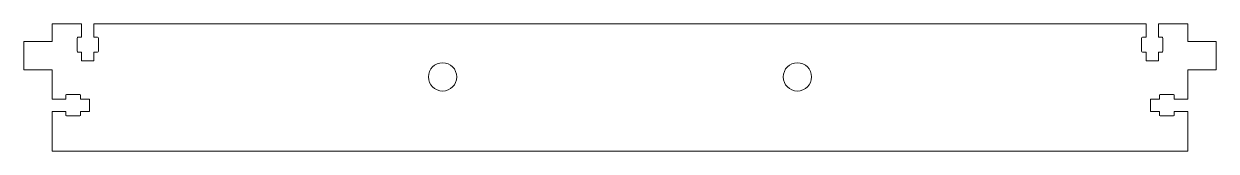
# Model space of a CAD drawing. Header units: millimetres. Extents: x -168 to 168, y -18 to 18.
import ezdxf

# ---------------------------------------------------------------- set-up
doc = ezdxf.new("R2010")
doc.units = ezdxf.units.MM

msp = doc.modelspace()

# ---------------------------------------------------------------- linework, layer by layer
at = {"color": 7, "linetype": 'Continuous', "lineweight": 15}
for p, q in [((-160, 18), (-151.75, 18)), ((-160, 18), (-160, 13)), ((-151.75, 18), (-151.75, 14.2)), ((-148.25, 18), (148.25, 18)), ((-148.25, 14.2), (-148.25, 18)), ((148.25, 14.2), (148.25, 18)), ((151.75, 18), (160, 18)), ((151.75, 18), (151.75, 14.2)), ((160, 18), (160, 13)), ((-153, 13.95), (-153, 10.25)), ((-151.75, 14.2), (-152.75, 14.2)), ((-147.25, 14.2), (-148.25, 14.2)), ((-147, 10.25), (-147, 13.95)), ((147, 10.25), (147, 13.95)), ((147.25, 14.2), (148.25, 14.2)), ((151.75, 14.2), (152.75, 14.2)), ((153, 13.95), (153, 10.25)), ((-160, 13), (-168, 13)), ((-168, 13), (-168, 5)), ((160, 13), (168, 13)), ((168, 13), (168, 5)), ((-152.75, 10), (-151.75, 10)), ((-151.75, 10), (-151.75, 7.5)), ((-151.75, 7.5), (-148.25, 7.5)), ((-148.25, 10), (-147.25, 10)), ((-148.25, 7.5), (-148.25, 10)), ((148.25, 10), (147.25, 10)), ((148.25, 7.5), (148.25, 10)), ((151.75, 7.5), (148.25, 7.5)), ((152.75, 10), (151.75, 10)), ((151.75, 10), (151.75, 7.5)), ((-168, 5), (-160, 5)), ((-160, 5), (-160, -3.25)), ((160, 5), (160, -3.25)), ((168, 5), (160, 5)), ((-156.2, -3.25), (-160, -3.25)), ((-156.2, -2.25), (-156.2, -3.25)), ((-152.25, -2), (-155.95, -2)), ((-152, -3.25), (-152, -2.25)), ((-149.5, -3.25), (-152, -3.25)), ((-149.5, -6.75), (-149.5, -3.25)), ((149.5, -6.75), (149.5, -3.25)), ((149.5, -3.25), (152, -3.25)), ((152, -3.25), (152, -2.25)), ((152.25, -2), (155.95, -2)), ((156.2, -2.25), (156.2, -3.25)), ((156.2, -3.25), (160, -3.25)), ((-160, -6.75), (-156.2, -6.75)), ((-160, -6.75), (-160, -18)), ((-156.2, -6.75), (-156.2, -7.75)), ((-155.95, -8), (-152.25, -8)), ((-152, -6.75), (-149.5, -6.75)), ((-152, -7.75), (-152, -6.75)), ((152, -6.75), (149.5, -6.75)), ((152, -7.75), (152, -6.75)), ((155.95, -8), (152.25, -8)), ((160, -6.75), (156.2, -6.75)), ((156.2, -6.75), (156.2, -7.75)), ((160, -6.75), (160, -18)), ((-160, -18), (160, -18))]:
    msp.add_line(p, q, dxfattribs=at)
for centre in [(-50, 3), (50, 3)]:
    msp.add_circle(centre, 4, dxfattribs=at)
for centre, start, end in [((-152.75, 13.95), 90, 180), ((-147.25, 13.95), 0, 90), ((147.25, 13.95), 90, 180), ((152.75, 13.95), 0, 90), ((-152.75, 10.25), 180, 270), ((-147.25, 10.25), 270, 0), ((147.25, 10.25), 180, 270), ((152.75, 10.25), 270, 0), ((-155.95, -2.25), 90, 180), ((-152.25, -2.25), 0, 90), ((152.25, -2.25), 90, 180), ((155.95, -2.25), 0, 90), ((-155.95, -7.75), 180, 270), ((-152.25, -7.75), 270, 0), ((152.25, -7.75), 180, 270), ((155.95, -7.75), 270, 0)]:
    msp.add_arc(centre, 0.25, start, end, dxfattribs=at)

doc.saveas('drawing.dxf')
